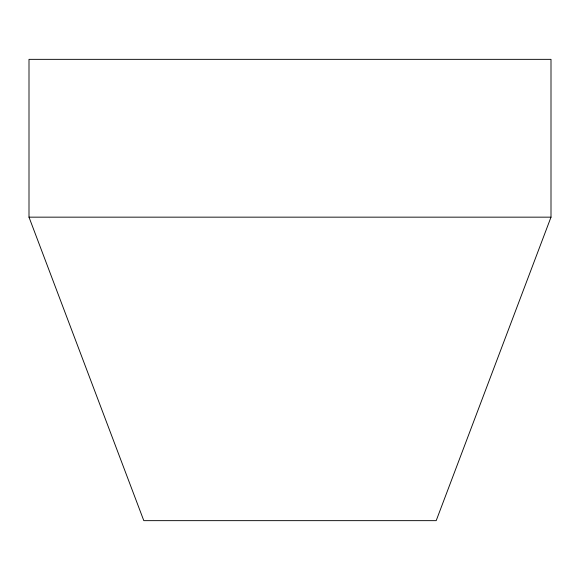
<?xml version="1.0" encoding="UTF-8"?>
<svg xmlns="http://www.w3.org/2000/svg" width="580" height="580" viewBox="0 0 580 580"><rect width="100%" height="100%" fill="white"/><g stroke="black" fill="none" stroke-linecap="round" stroke-linejoin="round"><path stroke-width="0.87" d="M551 217.159L436.196 520.651L143.804 520.651L29 217.159L29 59.348L551 59.348L551 217.159L29 217.159"/></g></svg>
